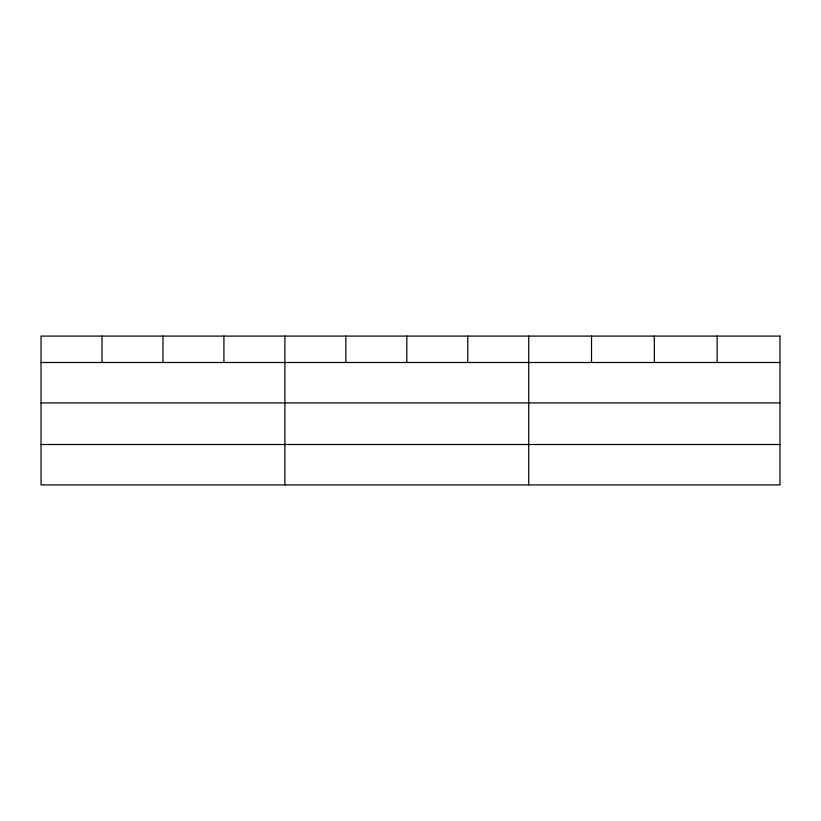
<?xml version="1.0" encoding="UTF-8"?>
<svg xmlns="http://www.w3.org/2000/svg" width="821" height="821" viewBox="0 0 821 821"><rect width="100%" height="100%" fill="white"/><g stroke="black" fill="none" stroke-linecap="round" stroke-linejoin="round"><path stroke-width="1.23" d="M41.05 362.502L779.95 362.502M41.05 402.895L779.95 402.895M41.05 444.51L779.95 444.51M717.144 336.087L717.144 362.502M654.337 336.087L654.337 362.502M591.531 336.087L591.531 362.502M528.724 336.087L528.724 484.913M467.765 336.087L467.765 362.502M406.805 336.087L406.805 362.502M345.846 336.087L345.846 362.502M284.887 336.087L284.887 484.913M223.928 336.087L223.928 362.502M162.969 336.087L162.969 362.502M102.009 336.087L102.009 362.502M779.95 336.087L41.05 336.087L41.05 484.913L779.95 484.913L779.95 336.087"/></g></svg>
